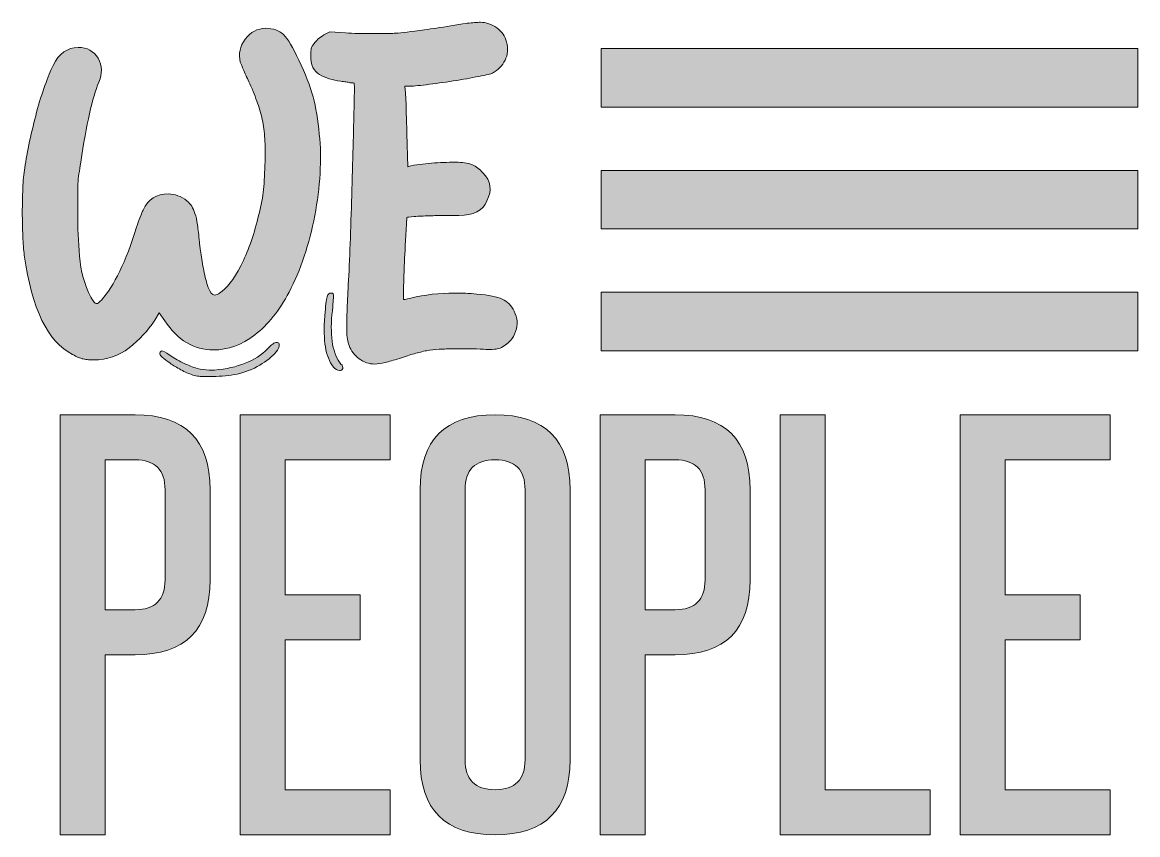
# Model space of a CAD drawing. Header units: inches. Extents: x 152 to 928, y -868 to -212.
# Drawn here: x 441.6 to 913.1, y -555.8 to -212.3 of the extents above; entities that cross this region are included whole.
import ezdxf

# ---------------------------------------------------------------- set-up
doc = ezdxf.new("R2010")
doc.units = ezdxf.units.IN
doc.header["$MEASUREMENT"] = 0
doc.layers.add('Layer 1', color=7, linetype='Continuous')

# ---------------------------------------------------------------- blocks, each defined once
blk = doc.blocks.new('block 4')
at = {"layer": 'Layer 1', "true_color": 0xf11111}
h = blk.add_hatch(color=1, dxfattribs=at)
h.dxf.hatch_style = 2
edge = h.paths.add_edge_path()
edge.add_spline(control_points=[(489.27, -378.26), (510.41, -378.26), (520.98, -388.83), (520.98, -409.97), (520.98, -409.97), (520.98, -448.02), (520.98, -448.02), (520.98, -469.16), (510.41, -479.73), (489.27, -479.73), (489.27, -479.73), (476.58, -479.73), (476.58, -479.73), (476.58, -479.73), (476.58, -555.83), (476.58, -555.83), (476.58, -555.83), (457.56, -555.83), (457.56, -555.83), (457.56, -555.83), (457.56, -378.26), (457.56, -378.26), (457.56, -378.26), (489.27, -378.26), (489.27, -378.26)], knot_values=[0, 0, 0, 0, 1, 1, 1, 2, 2, 2, 3, 3, 3, 4, 4, 4, 5, 5, 5, 6, 6, 6, 7, 7, 7, 8, 8, 8, 8], degree=3, periodic=1)
edge = h.paths.add_edge_path()
edge.add_spline(control_points=[(501.95, -409.97), (501.95, -401.51), (497.72, -397.28), (489.27, -397.28), (489.27, -397.28), (476.58, -397.28), (476.58, -397.28), (476.58, -397.28), (476.58, -460.7), (476.58, -460.7), (476.58, -460.7), (489.27, -460.7), (489.27, -460.7), (497.72, -460.7), (501.95, -456.47), (501.95, -448.02), (501.95, -448.02), (501.95, -409.97), (501.95, -409.97)], knot_values=[0, 0, 0, 0, 1, 1, 1, 2, 2, 2, 3, 3, 3, 4, 4, 4, 5, 5, 5, 6, 6, 6, 6], degree=3, periodic=1)
h = blk.add_hatch(color=1, dxfattribs=at)
h.dxf.hatch_style = 2
h.paths.add_polyline_path([(597.07, -378.26), (597.07, -397.28), (552.68, -397.28), (552.68, -454.36), (584.39, -454.36), (584.39, -473.38), (552.68, -473.38), (552.68, -536.8), (597.07, -536.8), (597.07, -555.83), (533.66, -555.83), (533.66, -378.26)])
h = blk.add_hatch(color=1, dxfattribs=at)
h.dxf.hatch_style = 2
edge = h.paths.add_edge_path()
edge.add_spline(control_points=[(609.76, -409.97), (609.76, -388.83), (620.33, -378.26), (641.47, -378.26), (662.61, -378.26), (673.17, -388.83), (673.17, -409.97), (673.17, -409.97), (673.17, -524.12), (673.17, -524.12), (673.17, -545.26), (662.61, -555.83), (641.47, -555.83), (620.33, -555.83), (609.76, -545.26), (609.76, -524.12), (609.76, -524.12), (609.76, -409.97), (609.76, -409.97)], knot_values=[0, 0, 0, 0, 1, 1, 1, 2, 2, 2, 3, 3, 3, 4, 4, 4, 5, 5, 5, 6, 6, 6, 6], degree=3, periodic=1)
edge = h.paths.add_edge_path()
edge.add_spline(control_points=[(641.47, -397.28), (633.01, -397.28), (628.78, -401.51), (628.78, -409.97), (628.78, -409.97), (628.78, -524.12), (628.78, -524.12), (628.78, -532.57), (633.01, -536.8), (641.47, -536.8), (649.92, -536.8), (654.15, -532.57), (654.15, -524.12), (654.15, -524.12), (654.15, -409.97), (654.15, -409.97), (654.15, -401.51), (649.92, -397.28), (641.47, -397.28)], knot_values=[0, 0, 0, 0, 1, 1, 1, 2, 2, 2, 3, 3, 3, 4, 4, 4, 5, 5, 5, 6, 6, 6, 6], degree=3, periodic=1)
h = blk.add_hatch(color=1, dxfattribs=at)
h.dxf.hatch_style = 2
edge = h.paths.add_edge_path()
edge.add_spline(control_points=[(717.57, -378.26), (738.71, -378.26), (749.27, -388.83), (749.27, -409.97), (749.27, -409.97), (749.27, -448.02), (749.27, -448.02), (749.27, -469.16), (738.71, -479.73), (717.57, -479.73), (717.57, -479.73), (704.88, -479.73), (704.88, -479.73), (704.88, -479.73), (704.88, -555.83), (704.88, -555.83), (704.88, -555.83), (685.86, -555.83), (685.86, -555.83), (685.86, -555.83), (685.86, -378.26), (685.86, -378.26), (685.86, -378.26), (717.57, -378.26), (717.57, -378.26)], knot_values=[0, 0, 0, 0, 1, 1, 1, 2, 2, 2, 3, 3, 3, 4, 4, 4, 5, 5, 5, 6, 6, 6, 7, 7, 7, 8, 8, 8, 8], degree=3, periodic=1)
edge = h.paths.add_edge_path()
edge.add_spline(control_points=[(730.25, -409.97), (730.25, -401.51), (726.02, -397.28), (717.57, -397.28), (717.57, -397.28), (704.88, -397.28), (704.88, -397.28), (704.88, -397.28), (704.88, -460.7), (704.88, -460.7), (704.88, -460.7), (717.57, -460.7), (717.57, -460.7), (726.02, -460.7), (730.25, -456.47), (730.25, -448.02), (730.25, -448.02), (730.25, -409.97), (730.25, -409.97)], knot_values=[0, 0, 0, 0, 1, 1, 1, 2, 2, 2, 3, 3, 3, 4, 4, 4, 5, 5, 5, 6, 6, 6, 6], degree=3, periodic=1)
h = blk.add_hatch(color=1, dxfattribs=at)
h.dxf.hatch_style = 2
h.paths.add_polyline_path([(761.96, -555.83), (761.96, -378.26), (780.98, -378.26), (780.98, -536.8), (825.37, -536.8), (825.37, -555.83)])
h = blk.add_hatch(color=1, dxfattribs=at)
h.dxf.hatch_style = 2
h.paths.add_polyline_path([(901.47, -378.26), (901.47, -397.28), (857.08, -397.28), (857.08, -454.36), (888.79, -454.36), (888.79, -473.38), (857.08, -473.38), (857.08, -536.8), (901.47, -536.8), (901.47, -555.83), (838.06, -555.83), (838.06, -378.26)])
at = {"layer": 'Layer 1', "lineweight": 0}
for points in [[(597.07, -378.26), (597.07, -397.28), (552.68, -397.28), (552.68, -454.36), (584.39, -454.36), (584.39, -473.38), (552.68, -473.38), (552.68, -536.8), (597.07, -536.8), (597.07, -555.83), (533.66, -555.83), (533.66, -378.26), (597.07, -378.26)], [(761.96, -555.83), (761.96, -378.26), (780.98, -378.26), (780.98, -536.8), (825.37, -536.8), (825.37, -555.83), (761.96, -555.83)], [(901.47, -378.26), (901.47, -397.28), (857.08, -397.28), (857.08, -454.36), (888.79, -454.36), (888.79, -473.38), (857.08, -473.38), (857.08, -536.8), (901.47, -536.8), (901.47, -555.83), (838.06, -555.83), (838.06, -378.26), (901.47, -378.26)]]:
    blk.add_lwpolyline(points, dxfattribs=at)
for points, knots in [([(489.27, -378.26), (510.41, -378.26), (520.98, -388.83), (520.98, -409.97), (520.98, -409.97), (520.98, -448.02), (520.98, -448.02), (520.98, -469.16), (510.41, -479.73), (489.27, -479.73), (489.27, -479.73), (476.58, -479.73), (476.58, -479.73), (476.58, -479.73), (476.58, -555.83), (476.58, -555.83), (476.58, -555.83), (457.56, -555.83), (457.56, -555.83), (457.56, -555.83), (457.56, -378.26), (457.56, -378.26), (457.56, -378.26), (489.27, -378.26), (489.27, -378.26)], [0, 0, 0, 0, 1, 1, 1, 2, 2, 2, 3, 3, 3, 4, 4, 4, 5, 5, 5, 6, 6, 6, 7, 7, 7, 8, 8, 8, 8]), ([(609.76, -409.97), (609.76, -388.83), (620.33, -378.26), (641.47, -378.26), (662.61, -378.26), (673.17, -388.83), (673.17, -409.97), (673.17, -409.97), (673.17, -524.12), (673.17, -524.12), (673.17, -545.26), (662.61, -555.83), (641.47, -555.83), (620.33, -555.83), (609.76, -545.26), (609.76, -524.12), (609.76, -524.12), (609.76, -409.97), (609.76, -409.97)], [0, 0, 0, 0, 1, 1, 1, 2, 2, 2, 3, 3, 3, 4, 4, 4, 5, 5, 5, 6, 6, 6, 6]), ([(717.57, -378.26), (738.71, -378.26), (749.27, -388.83), (749.27, -409.97), (749.27, -409.97), (749.27, -448.02), (749.27, -448.02), (749.27, -469.16), (738.71, -479.73), (717.57, -479.73), (717.57, -479.73), (704.88, -479.73), (704.88, -479.73), (704.88, -479.73), (704.88, -555.83), (704.88, -555.83), (704.88, -555.83), (685.86, -555.83), (685.86, -555.83), (685.86, -555.83), (685.86, -378.26), (685.86, -378.26), (685.86, -378.26), (717.57, -378.26), (717.57, -378.26)], [0, 0, 0, 0, 1, 1, 1, 2, 2, 2, 3, 3, 3, 4, 4, 4, 5, 5, 5, 6, 6, 6, 7, 7, 7, 8, 8, 8, 8]), ([(501.95, -409.97), (501.95, -401.51), (497.72, -397.28), (489.27, -397.28), (489.27, -397.28), (476.58, -397.28), (476.58, -397.28), (476.58, -397.28), (476.58, -460.7), (476.58, -460.7), (476.58, -460.7), (489.27, -460.7), (489.27, -460.7), (497.72, -460.7), (501.95, -456.47), (501.95, -448.02), (501.95, -448.02), (501.95, -409.97), (501.95, -409.97)], [0, 0, 0, 0, 1, 1, 1, 2, 2, 2, 3, 3, 3, 4, 4, 4, 5, 5, 5, 6, 6, 6, 6]), ([(641.47, -397.28), (633.01, -397.28), (628.78, -401.51), (628.78, -409.97), (628.78, -409.97), (628.78, -524.12), (628.78, -524.12), (628.78, -532.57), (633.01, -536.8), (641.47, -536.8), (649.92, -536.8), (654.15, -532.57), (654.15, -524.12), (654.15, -524.12), (654.15, -409.97), (654.15, -409.97), (654.15, -401.51), (649.92, -397.28), (641.47, -397.28)], [0, 0, 0, 0, 1, 1, 1, 2, 2, 2, 3, 3, 3, 4, 4, 4, 5, 5, 5, 6, 6, 6, 6]), ([(730.25, -409.97), (730.25, -401.51), (726.02, -397.28), (717.57, -397.28), (717.57, -397.28), (704.88, -397.28), (704.88, -397.28), (704.88, -397.28), (704.88, -460.7), (704.88, -460.7), (704.88, -460.7), (717.57, -460.7), (717.57, -460.7), (726.02, -460.7), (730.25, -456.47), (730.25, -448.02), (730.25, -448.02), (730.25, -409.97), (730.25, -409.97)], [0, 0, 0, 0, 1, 1, 1, 2, 2, 2, 3, 3, 3, 4, 4, 4, 5, 5, 5, 6, 6, 6, 6])]:
    blk.add_open_spline(points, degree=3, knots=knots, dxfattribs=at)
blk = doc.blocks.new('block 5')
at = {"layer": 'Layer 1', "true_color": 0x2a4f7b}
h = blk.add_hatch(color=167, dxfattribs=at)
h.dxf.hatch_style = 2
edge = h.paths.add_edge_path()
edge.add_spline(control_points=[(567.16, -259.51), (567.73, -264.76), (567.83, -270.33), (567.48, -276.21), (567.13, -282.1), (566.38, -288.02), (565.25, -293.98), (564.11, -299.95), (562.62, -305.69), (560.78, -311.22), (558.93, -316.76), (556.8, -321.79), (554.39, -326.33), (550.28, -334.14), (545.45, -340.17), (539.92, -344.42), (534.39, -348.68), (528.57, -350.81), (522.47, -350.81), (514.1, -350.81), (507.22, -346.69), (501.83, -338.47), (501.83, -338.47), (499.48, -335.06), (499.48, -335.06), (499.48, -335.06), (497.57, -338.25), (497.57, -338.25), (494.73, -342.65), (491.11, -346.55), (486.72, -349.96), (482.32, -353.36), (477.35, -355.06), (471.82, -355.06), (471.11, -355.06), (470.36, -355.03), (469.58, -354.96), (468.8, -354.89), (468.06, -354.78), (467.35, -354.64), (466.07, -354.36), (464.58, -353.72), (462.88, -352.72), (452.38, -347.48), (445.57, -333.5), (442.45, -310.8), (442.16, -308.53), (441.95, -305.8), (441.81, -302.6), (441.67, -299.41), (441.6, -296.11), (441.6, -292.71), (441.6, -289.3), (441.67, -285.93), (441.81, -282.6), (441.95, -279.27), (442.23, -276.32), (442.66, -273.77), (443.09, -270.5), (443.76, -266.78), (444.68, -262.59), (445.6, -258.41), (446.6, -254.29), (447.66, -250.25), (448.73, -246.21), (449.9, -242.45), (451.17, -238.97), (452.45, -235.49), (453.58, -232.69), (454.58, -230.56), (457.13, -225.46), (460.68, -222.9), (465.22, -222.9), (469.05, -222.9), (471.85, -224.43), (473.63, -227.48), (475.4, -230.53), (475.5, -233.9), (473.95, -237.59), (471.25, -244.11), (468.69, -255.39), (466.28, -271.42), (466, -273.27), (465.75, -274.9), (465.54, -276.32), (465.33, -277.74), (465.18, -279.19), (465.11, -280.68), (465.04, -282.17), (465.01, -283.88), (465.01, -285.79), (465.01, -287.71), (465.01, -290.15), (465.01, -293.13), (465.01, -298.95), (465.25, -304.98), (465.75, -311.22), (466.25, -317.47), (467.84, -323.22), (470.54, -328.46), (471.53, -330.31), (472.31, -331.23), (472.88, -331.23), (473.45, -331.23), (474.16, -330.73), (475.01, -329.74), (480.4, -323.78), (485.36, -313.49), (489.91, -298.88), (490.33, -297.46), (490.83, -296.04), (491.4, -294.62), (491.96, -293.21), (492.39, -292.21), (492.67, -291.64), (494.8, -287.1), (498.35, -284.83), (503.32, -284.83), (506.15, -284.83), (508.78, -285.83), (511.19, -287.81), (512.04, -288.52), (512.71, -289.27), (513.21, -290.05), (513.71, -290.83), (514.17, -291.86), (514.59, -293.13), (515.02, -294.41), (515.37, -296.01), (515.66, -297.92), (515.94, -299.84), (516.22, -302.28), (516.51, -305.26), (516.51, -305.83), (516.69, -307.32), (517.04, -309.73), (517.39, -312.15), (517.82, -314.66), (518.32, -317.29), (518.81, -319.92), (519.45, -322.29), (520.23, -324.42), (521.01, -326.54), (521.9, -327.61), (522.89, -327.61), (523.6, -327.61), (524.31, -327.33), (525.02, -326.76), (528, -324.92), (530.98, -321.08), (533.96, -315.27), (536.94, -309.45), (539.35, -302.71), (541.2, -295.05), (542.33, -290.93), (543.08, -287.32), (543.43, -284.19), (543.78, -281.07), (544.03, -277.24), (544.18, -272.7), (544.32, -269.01), (544.32, -265.68), (544.18, -262.7), (544.03, -259.72), (543.72, -256.92), (543.22, -254.29), (542.72, -251.67), (542.01, -249.08), (541.09, -246.52), (540.17, -243.97), (539.07, -241.2), (537.79, -238.22), (536.8, -236.24), (535.95, -234.39), (535.24, -232.69), (534.53, -230.99), (534.03, -229.78), (533.75, -229.07), (532.9, -225.67), (533.61, -222.44), (535.88, -219.39), (538.14, -216.34), (540.99, -214.81), (544.39, -214.81), (547.65, -214.81), (550.21, -215.7), (552.05, -217.47), (553.89, -219.25), (556.02, -222.83), (558.44, -228.22), (561.27, -234.04), (563.3, -239.22), (564.5, -243.76), (565.71, -248.3), (566.59, -253.55), (567.16, -259.51)], knot_values=[0, 0, 0, 0, 1, 1, 1, 2, 2, 2, 3, 3, 3, 4, 4, 4, 5, 5, 5, 6, 6, 6, 7, 7, 7, 8, 8, 8, 9, 9, 9, 10, 10, 10, 11, 11, 11, 12, 12, 12, 13, 13, 13, 14, 14, 14, 15, 15, 15, 16, 16, 16, 17, 17, 17, 18, 18, 18, 19, 19, 19, 20, 20, 20, 21, 21, 21, 22, 22, 22, 23, 23, 23, 24, 24, 24, 25, 25, 25, 26, 26, 26, 27, 27, 27, 28, 28, 28, 29, 29, 29, 30, 30, 30, 31, 31, 31, 32, 32, 32, 33, 33, 33, 34, 34, 34, 35, 35, 35, 36, 36, 36, 37, 37, 37, 38, 38, 38, 39, 39, 39, 40, 40, 40, 41, 41, 41, 42, 42, 42, 43, 43, 43, 44, 44, 44, 45, 45, 45, 46, 46, 46, 47, 47, 47, 48, 48, 48, 49, 49, 49, 50, 50, 50, 51, 51, 51, 52, 52, 52, 53, 53, 53, 54, 54, 54, 55, 55, 55, 56, 56, 56, 57, 57, 57, 58, 58, 58, 59, 59, 59, 60, 60, 60, 61, 61, 61, 62, 62, 62, 63, 63, 63, 64, 64, 64, 65, 65, 65, 65], degree=3, periodic=1)
edge = h.paths.add_edge_path()
edge.add_spline(control_points=[(545.24, -350.38), (546.94, -348.54), (548.22, -347.62), (549.07, -347.62), (549.64, -347.62), (549.99, -347.83), (550.14, -348.25), (550.56, -349.39), (549.71, -350.99), (547.58, -353.04), (545.45, -355.1), (542.83, -356.91), (539.71, -358.47), (536.44, -360.03), (533.18, -361.03), (529.92, -361.45), (526.65, -361.88), (523.18, -362.09), (519.49, -362.09), (518.07, -362.09), (516.97, -362.05), (516.19, -361.98), (515.41, -361.91), (514.59, -361.73), (513.74, -361.45), (512.04, -360.88), (510.34, -360.14), (508.64, -359.21), (506.93, -358.29), (505.41, -357.37), (504.06, -356.45), (502.71, -355.53), (501.61, -354.68), (500.76, -353.89), (499.91, -353.12), (499.55, -352.51), (499.7, -352.09), (499.98, -351.52), (500.26, -351.23), (500.55, -351.23), (501.11, -351.23), (502.18, -351.8), (503.74, -352.94), (505.3, -354.07), (507.22, -355.17), (509.49, -356.24), (511.75, -357.3), (513.74, -358.11), (515.45, -358.68), (517.15, -359.11), (518.85, -359.32), (520.55, -359.32), (520.55, -359.32), (522.89, -359.32), (522.89, -359.32), (532.69, -358.47), (540.13, -355.49), (545.24, -350.38)], knot_values=[0, 0, 0, 0, 1, 1, 1, 2, 2, 2, 3, 3, 3, 4, 4, 4, 5, 5, 5, 6, 6, 6, 7, 7, 7, 8, 8, 8, 9, 9, 9, 10, 10, 10, 11, 11, 11, 12, 12, 12, 13, 13, 13, 14, 14, 14, 15, 15, 15, 16, 16, 16, 17, 17, 17, 18, 18, 18, 19, 19, 19, 19], degree=3, periodic=1)
h = blk.add_hatch(color=167, dxfattribs=at)
h.dxf.hatch_style = 2
edge = h.paths.add_edge_path()
edge.add_spline(control_points=[(649.52, -334.42), (650.94, -337.26), (651.15, -340.13), (650.16, -343.04), (649.17, -345.95), (647.18, -348.18), (644.2, -349.74), (643.35, -350.17), (642.57, -350.42), (641.86, -350.49), (641.15, -350.56), (639.73, -350.59), (637.6, -350.59), (636.33, -350.46), (634.41, -350.38), (631.86, -350.38), (629.3, -350.38), (626.82, -350.38), (624.41, -350.38), (621.85, -350.38), (619.65, -350.42), (617.81, -350.49), (615.97, -350.56), (614.19, -350.78), (612.49, -351.13), (610.79, -351.48), (609.05, -351.91), (607.28, -352.41), (605.5, -352.9), (603.41, -353.58), (601, -354.43), (598.58, -355.14), (596.56, -355.7), (594.93, -356.13), (593.3, -356.56), (591.85, -356.77), (590.57, -356.77), (588.16, -356.77), (585.96, -356.02), (583.97, -354.53), (581.98, -353.04), (580.57, -351.16), (579.72, -348.89), (579.15, -347.33), (578.83, -345.31), (578.76, -342.83), (578.69, -340.35), (578.79, -336.2), (579.08, -330.38), (579.22, -327.4), (579.43, -323.04), (579.72, -317.29), (580, -311.54), (580.25, -305.26), (580.46, -298.45), (580.67, -291.64), (580.89, -284.69), (581.1, -277.6), (581.31, -270.5), (581.49, -264.05), (581.63, -258.23), (581.77, -252.41), (581.88, -247.63), (581.95, -243.86), (582.02, -240.11), (581.98, -238.16), (581.85, -238.01), (581.28, -237.87), (580.71, -237.8), (580.14, -237.8), (579.72, -237.66), (579.15, -237.55), (578.44, -237.48), (577.73, -237.41), (577.02, -237.3), (576.31, -237.16), (572.76, -236.73), (569.75, -235.81), (567.27, -234.39), (564.79, -232.98), (563.54, -230.28), (563.54, -226.31), (563.54, -224.89), (563.61, -223.9), (563.75, -223.33), (563.9, -222.76), (564.32, -222.05), (565.03, -221.2), (565.74, -220.06), (567.09, -218.86), (569.07, -217.58), (569.07, -217.58), (571.63, -216.3), (571.63, -216.3), (571.63, -216.3), (578.23, -216.73), (578.23, -216.73), (579.93, -216.87), (581.66, -216.94), (583.44, -216.94), (585.21, -216.94), (586.45, -216.94), (587.17, -216.94), (587.17, -216.94), (598.23, -216.94), (598.23, -216.94), (599.65, -216.94), (602.77, -216.62), (607.6, -215.99), (612.42, -215.35), (619.8, -214.25), (629.73, -212.69), (630.86, -212.55), (631.89, -212.44), (632.82, -212.37), (633.74, -212.3), (634.55, -212.26), (635.26, -212.26), (637.67, -212.26), (639.98, -213.04), (642.18, -214.6), (644.38, -216.16), (645.76, -218.15), (646.33, -220.56), (647.04, -223.4), (646.83, -225.99), (645.69, -228.33), (644.56, -230.67), (642.78, -232.48), (640.37, -233.76), (639.8, -234.04), (637.89, -234.5), (634.63, -235.14), (631.36, -235.78), (627.74, -236.42), (623.77, -237.05), (619.8, -237.69), (616, -238.22), (612.38, -238.65), (608.77, -239.08), (606.32, -239.29), (605.04, -239.29), (605.04, -239.29), (603.34, -239.29), (603.34, -239.29), (603.34, -239.29), (603.55, -242.27), (603.55, -242.27), (603.69, -243.12), (603.8, -245.21), (603.87, -248.55), (603.94, -251.88), (604.05, -255.46), (604.19, -259.29), (604.19, -259.29), (604.62, -273.34), (604.62, -273.34), (604.62, -273.34), (605.9, -272.92), (605.9, -272.92), (609.16, -272.35), (612.49, -271.96), (615.9, -271.74), (619.3, -271.53), (622.63, -271.42), (625.9, -271.42), (628.45, -271.57), (630.47, -271.96), (631.97, -272.6), (633.45, -273.23), (634.91, -274.33), (636.33, -275.89), (639.73, -279.3), (640.3, -283.27), (638.03, -287.81), (636.33, -291.93), (632.35, -293.98), (626.11, -293.98), (626.11, -293.98), (623.98, -293.98), (623.98, -293.98), (623.42, -293.98), (622.1, -293.98), (620.05, -293.98), (617.99, -293.98), (615.82, -294.02), (613.56, -294.09), (611.29, -294.17), (609.19, -294.27), (607.28, -294.41), (605.36, -294.55), (604.33, -294.7), (604.19, -294.84), (603.77, -302.07), (603.45, -307.82), (603.23, -312.07), (603.02, -316.33), (602.84, -322.08), (602.7, -329.31), (602.7, -329.6), (603.77, -329.46), (605.9, -328.89), (611.71, -327.47), (617.88, -326.76), (624.41, -326.76), (625.97, -326.76), (627.5, -326.8), (628.98, -326.86), (630.47, -326.94), (632.07, -327.05), (633.77, -327.18), (638.74, -327.61), (642.32, -328.32), (644.52, -329.31), (646.72, -330.31), (648.38, -332.01), (649.52, -334.42)], knot_values=[0, 0, 0, 0, 1, 1, 1, 2, 2, 2, 3, 3, 3, 4, 4, 4, 5, 5, 5, 6, 6, 6, 7, 7, 7, 8, 8, 8, 9, 9, 9, 10, 10, 10, 11, 11, 11, 12, 12, 12, 13, 13, 13, 14, 14, 14, 15, 15, 15, 16, 16, 16, 17, 17, 17, 18, 18, 18, 19, 19, 19, 20, 20, 20, 21, 21, 21, 22, 22, 22, 23, 23, 23, 24, 24, 24, 25, 25, 25, 26, 26, 26, 27, 27, 27, 28, 28, 28, 29, 29, 29, 30, 30, 30, 31, 31, 31, 32, 32, 32, 33, 33, 33, 34, 34, 34, 35, 35, 35, 36, 36, 36, 37, 37, 37, 38, 38, 38, 39, 39, 39, 40, 40, 40, 41, 41, 41, 42, 42, 42, 43, 43, 43, 44, 44, 44, 45, 45, 45, 46, 46, 46, 47, 47, 47, 48, 48, 48, 49, 49, 49, 50, 50, 50, 51, 51, 51, 52, 52, 52, 53, 53, 53, 54, 54, 54, 55, 55, 55, 56, 56, 56, 57, 57, 57, 58, 58, 58, 59, 59, 59, 60, 60, 60, 61, 61, 61, 62, 62, 62, 63, 63, 63, 64, 64, 64, 65, 65, 65, 66, 66, 66, 67, 67, 67, 68, 68, 68, 69, 69, 69, 70, 70, 70, 71, 71, 71, 72, 72, 72, 72], degree=3, periodic=1)
edge = h.paths.add_edge_path()
edge.add_spline(control_points=[(572.48, -335.91), (571.63, -345.7), (572.91, -352.65), (576.31, -356.77), (577.02, -357.48), (577.27, -358.11), (577.06, -358.68), (576.84, -359.25), (576.38, -359.53), (575.67, -359.53), (574.82, -359.53), (573.97, -359.03), (573.12, -358.04), (571.42, -355.78), (570.28, -352.94), (569.71, -349.53), (569.15, -346.13), (569.07, -341.73), (569.5, -336.33), (569.79, -332.22), (570.11, -329.56), (570.46, -328.36), (570.81, -327.15), (571.35, -326.62), (572.05, -326.76), (572.34, -326.76), (572.59, -326.8), (572.8, -326.86), (573.01, -326.94), (573.12, -327.26), (573.12, -327.82), (573.12, -328.39), (573.08, -329.28), (573.01, -330.48), (572.94, -331.69), (572.76, -333.5), (572.48, -335.91)], knot_values=[0, 0, 0, 0, 1, 1, 1, 2, 2, 2, 3, 3, 3, 4, 4, 4, 5, 5, 5, 6, 6, 6, 7, 7, 7, 8, 8, 8, 9, 9, 9, 10, 10, 10, 11, 11, 11, 12, 12, 12, 12], degree=3, periodic=1)
at = {"layer": 'Layer 1', "lineweight": 0}
for points, knots in [([(567.16, -259.51), (567.73, -264.76), (567.83, -270.33), (567.48, -276.21), (567.13, -282.1), (566.38, -288.02), (565.25, -293.98), (564.11, -299.95), (562.62, -305.69), (560.78, -311.22), (558.93, -316.76), (556.8, -321.79), (554.39, -326.33), (550.28, -334.14), (545.45, -340.17), (539.92, -344.42), (534.39, -348.68), (528.57, -350.81), (522.47, -350.81), (514.1, -350.81), (507.22, -346.69), (501.83, -338.47), (501.83, -338.47), (499.48, -335.06), (499.48, -335.06), (499.48, -335.06), (497.57, -338.25), (497.57, -338.25), (494.73, -342.65), (491.11, -346.55), (486.72, -349.96), (482.32, -353.36), (477.35, -355.06), (471.82, -355.06), (471.11, -355.06), (470.36, -355.03), (469.58, -354.96), (468.8, -354.89), (468.06, -354.78), (467.35, -354.64), (466.07, -354.36), (464.58, -353.72), (462.88, -352.72), (452.38, -347.48), (445.57, -333.5), (442.45, -310.8), (442.16, -308.53), (441.95, -305.8), (441.81, -302.6), (441.67, -299.41), (441.6, -296.11), (441.6, -292.71), (441.6, -289.3), (441.67, -285.93), (441.81, -282.6), (441.95, -279.27), (442.23, -276.32), (442.66, -273.77), (443.09, -270.5), (443.76, -266.78), (444.68, -262.59), (445.6, -258.41), (446.6, -254.29), (447.66, -250.25), (448.73, -246.21), (449.9, -242.45), (451.17, -238.97), (452.45, -235.49), (453.58, -232.69), (454.58, -230.56), (457.13, -225.46), (460.68, -222.9), (465.22, -222.9), (469.05, -222.9), (471.85, -224.43), (473.63, -227.48), (475.4, -230.53), (475.5, -233.9), (473.95, -237.59), (471.25, -244.11), (468.69, -255.39), (466.28, -271.42), (466, -273.27), (465.75, -274.9), (465.54, -276.32), (465.33, -277.74), (465.18, -279.19), (465.11, -280.68), (465.04, -282.17), (465.01, -283.88), (465.01, -285.79), (465.01, -287.71), (465.01, -290.15), (465.01, -293.13), (465.01, -298.95), (465.25, -304.98), (465.75, -311.22), (466.25, -317.47), (467.84, -323.22), (470.54, -328.46), (471.53, -330.31), (472.31, -331.23), (472.88, -331.23), (473.45, -331.23), (474.16, -330.73), (475.01, -329.74), (480.4, -323.78), (485.36, -313.49), (489.91, -298.88), (490.33, -297.46), (490.83, -296.04), (491.4, -294.62), (491.96, -293.21), (492.39, -292.21), (492.67, -291.64), (494.8, -287.1), (498.35, -284.83), (503.32, -284.83), (506.15, -284.83), (508.78, -285.83), (511.19, -287.81), (512.04, -288.52), (512.71, -289.27), (513.21, -290.05), (513.71, -290.83), (514.17, -291.86), (514.59, -293.13), (515.02, -294.41), (515.37, -296.01), (515.66, -297.92), (515.94, -299.84), (516.22, -302.28), (516.51, -305.26), (516.51, -305.83), (516.69, -307.32), (517.04, -309.73), (517.39, -312.15), (517.82, -314.66), (518.32, -317.29), (518.81, -319.92), (519.45, -322.29), (520.23, -324.42), (521.01, -326.54), (521.9, -327.61), (522.89, -327.61), (523.6, -327.61), (524.31, -327.33), (525.02, -326.76), (528, -324.92), (530.98, -321.08), (533.96, -315.27), (536.94, -309.45), (539.35, -302.71), (541.2, -295.05), (542.33, -290.93), (543.08, -287.32), (543.43, -284.19), (543.78, -281.07), (544.03, -277.24), (544.18, -272.7), (544.32, -269.01), (544.32, -265.68), (544.18, -262.7), (544.03, -259.72), (543.72, -256.92), (543.22, -254.29), (542.72, -251.67), (542.01, -249.08), (541.09, -246.52), (540.17, -243.97), (539.07, -241.2), (537.79, -238.22), (536.8, -236.24), (535.95, -234.39), (535.24, -232.69), (534.53, -230.99), (534.03, -229.78), (533.75, -229.07), (532.9, -225.67), (533.61, -222.44), (535.88, -219.39), (538.14, -216.34), (540.99, -214.81), (544.39, -214.81), (547.65, -214.81), (550.21, -215.7), (552.05, -217.47), (553.89, -219.25), (556.02, -222.83), (558.44, -228.22), (561.27, -234.04), (563.3, -239.22), (564.5, -243.76), (565.71, -248.3), (566.59, -253.55), (567.16, -259.51)], [0, 0, 0, 0, 1, 1, 1, 2, 2, 2, 3, 3, 3, 4, 4, 4, 5, 5, 5, 6, 6, 6, 7, 7, 7, 8, 8, 8, 9, 9, 9, 10, 10, 10, 11, 11, 11, 12, 12, 12, 13, 13, 13, 14, 14, 14, 15, 15, 15, 16, 16, 16, 17, 17, 17, 18, 18, 18, 19, 19, 19, 20, 20, 20, 21, 21, 21, 22, 22, 22, 23, 23, 23, 24, 24, 24, 25, 25, 25, 26, 26, 26, 27, 27, 27, 28, 28, 28, 29, 29, 29, 30, 30, 30, 31, 31, 31, 32, 32, 32, 33, 33, 33, 34, 34, 34, 35, 35, 35, 36, 36, 36, 37, 37, 37, 38, 38, 38, 39, 39, 39, 40, 40, 40, 41, 41, 41, 42, 42, 42, 43, 43, 43, 44, 44, 44, 45, 45, 45, 46, 46, 46, 47, 47, 47, 48, 48, 48, 49, 49, 49, 50, 50, 50, 51, 51, 51, 52, 52, 52, 53, 53, 53, 54, 54, 54, 55, 55, 55, 56, 56, 56, 57, 57, 57, 58, 58, 58, 59, 59, 59, 60, 60, 60, 61, 61, 61, 62, 62, 62, 63, 63, 63, 64, 64, 64, 65, 65, 65, 65]), ([(649.52, -334.42), (650.94, -337.26), (651.15, -340.13), (650.16, -343.04), (649.17, -345.95), (647.18, -348.18), (644.2, -349.74), (643.35, -350.17), (642.57, -350.42), (641.86, -350.49), (641.15, -350.56), (639.73, -350.59), (637.6, -350.59), (636.33, -350.46), (634.41, -350.38), (631.86, -350.38), (629.3, -350.38), (626.82, -350.38), (624.41, -350.38), (621.85, -350.38), (619.65, -350.42), (617.81, -350.49), (615.97, -350.56), (614.19, -350.78), (612.49, -351.13), (610.79, -351.48), (609.05, -351.91), (607.28, -352.41), (605.5, -352.9), (603.41, -353.58), (601, -354.43), (598.58, -355.14), (596.56, -355.7), (594.93, -356.13), (593.3, -356.56), (591.85, -356.77), (590.57, -356.77), (588.16, -356.77), (585.96, -356.02), (583.97, -354.53), (581.98, -353.04), (580.57, -351.16), (579.72, -348.89), (579.15, -347.33), (578.83, -345.31), (578.76, -342.83), (578.69, -340.35), (578.79, -336.2), (579.08, -330.38), (579.22, -327.4), (579.43, -323.04), (579.72, -317.29), (580, -311.54), (580.25, -305.26), (580.46, -298.45), (580.67, -291.64), (580.89, -284.69), (581.1, -277.6), (581.31, -270.5), (581.49, -264.05), (581.63, -258.23), (581.77, -252.41), (581.88, -247.63), (581.95, -243.86), (582.02, -240.11), (581.98, -238.16), (581.85, -238.01), (581.28, -237.87), (580.71, -237.8), (580.14, -237.8), (579.72, -237.66), (579.15, -237.55), (578.44, -237.48), (577.73, -237.41), (577.02, -237.3), (576.31, -237.16), (572.76, -236.73), (569.75, -235.81), (567.27, -234.39), (564.79, -232.98), (563.54, -230.28), (563.54, -226.31), (563.54, -224.89), (563.61, -223.9), (563.75, -223.33), (563.9, -222.76), (564.32, -222.05), (565.03, -221.2), (565.74, -220.06), (567.09, -218.86), (569.07, -217.58), (569.07, -217.58), (571.63, -216.3), (571.63, -216.3), (571.63, -216.3), (578.23, -216.73), (578.23, -216.73), (579.93, -216.87), (581.66, -216.94), (583.44, -216.94), (585.21, -216.94), (586.45, -216.94), (587.17, -216.94), (587.17, -216.94), (598.23, -216.94), (598.23, -216.94), (599.65, -216.94), (602.77, -216.62), (607.6, -215.99), (612.42, -215.35), (619.8, -214.25), (629.73, -212.69), (630.86, -212.55), (631.89, -212.44), (632.82, -212.37), (633.74, -212.3), (634.55, -212.26), (635.26, -212.26), (637.67, -212.26), (639.98, -213.04), (642.18, -214.6), (644.38, -216.16), (645.76, -218.15), (646.33, -220.56), (647.04, -223.4), (646.83, -225.99), (645.69, -228.33), (644.56, -230.67), (642.78, -232.48), (640.37, -233.76), (639.8, -234.04), (637.89, -234.5), (634.63, -235.14), (631.36, -235.78), (627.74, -236.42), (623.77, -237.05), (619.8, -237.69), (616, -238.22), (612.38, -238.65), (608.77, -239.08), (606.32, -239.29), (605.04, -239.29), (605.04, -239.29), (603.34, -239.29), (603.34, -239.29), (603.34, -239.29), (603.55, -242.27), (603.55, -242.27), (603.69, -243.12), (603.8, -245.21), (603.87, -248.55), (603.94, -251.88), (604.05, -255.46), (604.19, -259.29), (604.19, -259.29), (604.62, -273.34), (604.62, -273.34), (604.62, -273.34), (605.9, -272.92), (605.9, -272.92), (609.16, -272.35), (612.49, -271.96), (615.9, -271.74), (619.3, -271.53), (622.63, -271.42), (625.9, -271.42), (628.45, -271.57), (630.47, -271.96), (631.97, -272.6), (633.45, -273.23), (634.91, -274.33), (636.33, -275.89), (639.73, -279.3), (640.3, -283.27), (638.03, -287.81), (636.33, -291.93), (632.35, -293.98), (626.11, -293.98), (626.11, -293.98), (623.98, -293.98), (623.98, -293.98), (623.42, -293.98), (622.1, -293.98), (620.05, -293.98), (617.99, -293.98), (615.82, -294.02), (613.56, -294.09), (611.29, -294.17), (609.19, -294.27), (607.28, -294.41), (605.36, -294.55), (604.33, -294.7), (604.19, -294.84), (603.77, -302.07), (603.45, -307.82), (603.23, -312.07), (603.02, -316.33), (602.84, -322.08), (602.7, -329.31), (602.7, -329.6), (603.77, -329.46), (605.9, -328.89), (611.71, -327.47), (617.88, -326.76), (624.41, -326.76), (625.97, -326.76), (627.5, -326.8), (628.98, -326.86), (630.47, -326.94), (632.07, -327.05), (633.77, -327.18), (638.74, -327.61), (642.32, -328.32), (644.52, -329.31), (646.72, -330.31), (648.38, -332.01), (649.52, -334.42)], [0, 0, 0, 0, 1, 1, 1, 2, 2, 2, 3, 3, 3, 4, 4, 4, 5, 5, 5, 6, 6, 6, 7, 7, 7, 8, 8, 8, 9, 9, 9, 10, 10, 10, 11, 11, 11, 12, 12, 12, 13, 13, 13, 14, 14, 14, 15, 15, 15, 16, 16, 16, 17, 17, 17, 18, 18, 18, 19, 19, 19, 20, 20, 20, 21, 21, 21, 22, 22, 22, 23, 23, 23, 24, 24, 24, 25, 25, 25, 26, 26, 26, 27, 27, 27, 28, 28, 28, 29, 29, 29, 30, 30, 30, 31, 31, 31, 32, 32, 32, 33, 33, 33, 34, 34, 34, 35, 35, 35, 36, 36, 36, 37, 37, 37, 38, 38, 38, 39, 39, 39, 40, 40, 40, 41, 41, 41, 42, 42, 42, 43, 43, 43, 44, 44, 44, 45, 45, 45, 46, 46, 46, 47, 47, 47, 48, 48, 48, 49, 49, 49, 50, 50, 50, 51, 51, 51, 52, 52, 52, 53, 53, 53, 54, 54, 54, 55, 55, 55, 56, 56, 56, 57, 57, 57, 58, 58, 58, 59, 59, 59, 60, 60, 60, 61, 61, 61, 62, 62, 62, 63, 63, 63, 64, 64, 64, 65, 65, 65, 66, 66, 66, 67, 67, 67, 68, 68, 68, 69, 69, 69, 70, 70, 70, 71, 71, 71, 72, 72, 72, 72]), ([(572.48, -335.91), (571.63, -345.7), (572.91, -352.65), (576.31, -356.77), (577.02, -357.48), (577.27, -358.11), (577.06, -358.68), (576.84, -359.25), (576.38, -359.53), (575.67, -359.53), (574.82, -359.53), (573.97, -359.03), (573.12, -358.04), (571.42, -355.78), (570.28, -352.94), (569.71, -349.53), (569.15, -346.13), (569.07, -341.73), (569.5, -336.33), (569.79, -332.22), (570.11, -329.56), (570.46, -328.36), (570.81, -327.15), (571.35, -326.62), (572.05, -326.76), (572.34, -326.76), (572.59, -326.8), (572.8, -326.86), (573.01, -326.94), (573.12, -327.26), (573.12, -327.82), (573.12, -328.39), (573.08, -329.28), (573.01, -330.48), (572.94, -331.69), (572.76, -333.5), (572.48, -335.91)], [0, 0, 0, 0, 1, 1, 1, 2, 2, 2, 3, 3, 3, 4, 4, 4, 5, 5, 5, 6, 6, 6, 7, 7, 7, 8, 8, 8, 9, 9, 9, 10, 10, 10, 11, 11, 11, 12, 12, 12, 12]), ([(545.24, -350.38), (546.94, -348.54), (548.22, -347.62), (549.07, -347.62), (549.64, -347.62), (549.99, -347.83), (550.14, -348.25), (550.56, -349.39), (549.71, -350.99), (547.58, -353.04), (545.45, -355.1), (542.83, -356.91), (539.71, -358.47), (536.44, -360.03), (533.18, -361.03), (529.92, -361.45), (526.65, -361.88), (523.18, -362.09), (519.49, -362.09), (518.07, -362.09), (516.97, -362.05), (516.19, -361.98), (515.41, -361.91), (514.59, -361.73), (513.74, -361.45), (512.04, -360.88), (510.34, -360.14), (508.64, -359.21), (506.93, -358.29), (505.41, -357.37), (504.06, -356.45), (502.71, -355.53), (501.61, -354.68), (500.76, -353.89), (499.91, -353.12), (499.55, -352.51), (499.7, -352.09), (499.98, -351.52), (500.26, -351.23), (500.55, -351.23), (501.11, -351.23), (502.18, -351.8), (503.74, -352.94), (505.3, -354.07), (507.22, -355.17), (509.49, -356.24), (511.75, -357.3), (513.74, -358.11), (515.45, -358.68), (517.15, -359.11), (518.85, -359.32), (520.55, -359.32), (520.55, -359.32), (522.89, -359.32), (522.89, -359.32), (532.69, -358.47), (540.13, -355.49), (545.24, -350.38)], [0, 0, 0, 0, 1, 1, 1, 2, 2, 2, 3, 3, 3, 4, 4, 4, 5, 5, 5, 6, 6, 6, 7, 7, 7, 8, 8, 8, 9, 9, 9, 10, 10, 10, 11, 11, 11, 12, 12, 12, 13, 13, 13, 14, 14, 14, 15, 15, 15, 16, 16, 16, 17, 17, 17, 18, 18, 18, 19, 19, 19, 19])]:
    blk.add_open_spline(points, degree=3, knots=knots, dxfattribs=at)
blk = doc.blocks.new('block 9')
at = {"layer": 'Layer 1', "true_color": 0xf11111}
h = blk.add_hatch(color=1, dxfattribs=at)
h.dxf.hatch_style = 2
h.paths.add_polyline_path([(913.14, -248.11), (686.37, -248.11), (686.37, -223.37), (913.14, -223.37)])
h = blk.add_hatch(color=1, dxfattribs=at)
h.dxf.hatch_style = 2
h.paths.add_polyline_path([(913.14, -299.64), (686.37, -299.64), (686.37, -274.91), (913.14, -274.91)])
h = blk.add_hatch(color=1, dxfattribs=at)
h.dxf.hatch_style = 2
h.paths.add_polyline_path([(913.14, -351.18), (686.37, -351.18), (686.37, -326.44), (913.14, -326.44)])
at = {"layer": 'Layer 1', "lineweight": 0}
for points in [[(913.14, -248.11), (686.37, -248.11), (686.37, -223.37), (913.14, -223.37), (913.14, -248.11)], [(913.14, -299.64), (686.37, -299.64), (686.37, -274.91), (913.14, -274.91), (913.14, -299.64)], [(913.14, -351.18), (686.37, -351.18), (686.37, -326.44), (913.14, -326.44), (913.14, -351.18)]]:
    blk.add_lwpolyline(points, dxfattribs=at)
blk = doc.blocks.new('block 7')
at = {"layer": 'Layer 1'}
blk.add_blockref('block 9', (0, 0), dxfattribs=at)
blk = doc.blocks.new('block 2')
at = {"layer": 'Layer 1'}
for name in ['block 5', 'block 7', 'block 4']:
    blk.add_blockref(name, (0, 0), dxfattribs=at)

msp = doc.modelspace()

# ---------------------------------------------------------------- block references
at = {"layer": 'Layer 1'}
msp.add_blockref('block 2', (0, 0), dxfattribs=at)

doc.saveas('drawing.dxf')
